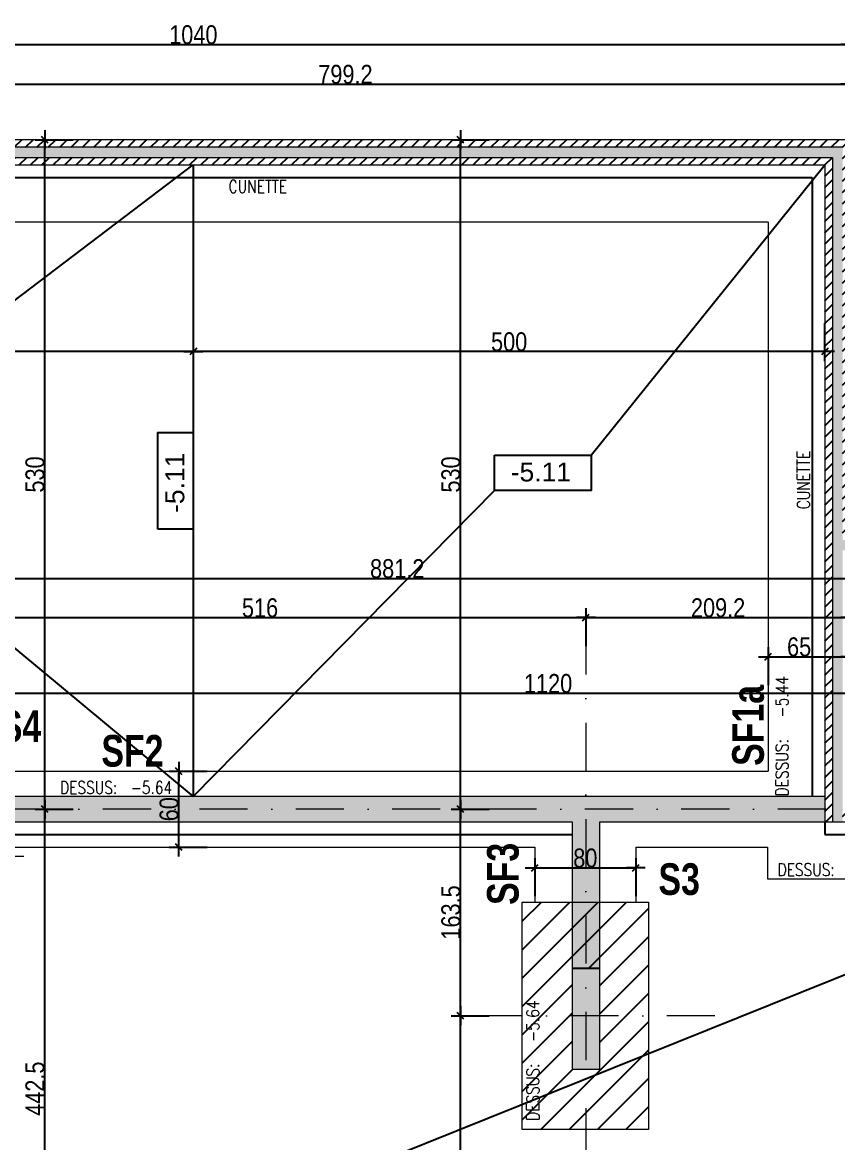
# Model space of a CAD drawing. Header units: centimetres. Extents: x 16433 to 114398, y -50094 to -12305.
# Drawn here: x 57359 to 58005, y -19516 to -18629 of the extents above; entities that cross this region are included whole.
import ezdxf
from ezdxf.enums import TextEntityAlignment as Align

# ---------------------------------------------------------------- set-up
doc = ezdxf.new("R2010")
doc.units = ezdxf.units.CM
doc.header["$LTSCALE"] = 0.5
doc.linetypes.add('CACHEX2', pattern=[19.05, 12.7, -6.35])
doc.linetypes.add('TIRETPTX2', pattern=[50.8, 25.4, -12.7, 0, -12.7])
doc.layers.get('DEFPOINTS').update_dxf_attribs({"linetype": 'CONTINUOUS'})
for name, color, linetype in [('01_cote_gen', 4, 'CONTINUOUS'), ('01_linteaux', 2, 'CONTINUOUS'), ('01_poch_murs', 253, 'CONTINUOUS'), ('01_poch_poteaux', 250, 'CONTINUOUS'), ('01_poch_Semelles', 253, 'CONTINUOUS'), ('01_texte', 230, 'CONTINUOUS'), ('AA_COTES', 2, 'CONTINUOUS')]:
    doc.layers.add(name, color=color, linetype=linetype)
for name, color, linetype, lineweight in [('01_murs_coup', 5, 'CONTINUOUS', 60), ('01_sem', 42, 'CONTINUOUS', 15), ('01_tram_axes', 2, 'TIRETPTX2', 9)]:
    doc.layers.add(name, color=color, linetype=linetype, lineweight=lineweight)
doc.styles.add('ARIAL', font='arial.ttf')
doc.styles.add('impact', font='impact.ttf')
doc.styles.add('SIMPLEX1', font='SIMPLEX.shx', dxfattribs={"width": 0.8, "height": 10})
doc.styles.add('STYLE2', font='ARIALN.TTF')
doc.dimstyles.new('JB50', dxfattribs={"dimscale": 0.1, "dimtxt": 150, "dimasz": 15, "dimexe": 0.1, "dimexo": 0.1, "dimgap": 0.09, "dimtad": 1, "dimdec": 1, "dimdsep": 46, "dimtxsty": 'STYLE2', "dimblk1": 'BOND_G', "dimblk2": 'BOND_D', "dimsah": 1, "dimcen": 1.5, "dimdle": 0.01, "dimse1": 1, "dimse2": 1, "dimclrd": 4, "dimclre": 2, "dimclrt": 6, "dimazin": 2, "dimtfac": 2.333333, "dimtdec": 1, "dimtix": 1, "dimtmove": 2, "dimatfit": 3, "dimldrblk": 'BOND_G', "dimfxl": 1, "dimtolj": 1, "dimtzin": 0, "dimarcsym": 0})

# ---------------------------------------------------------------- blocks, each defined once
blk = doc.blocks.new('BOND_G')
at = {"layer": 'AA_COTES', "color": 0}
for p, q in [((0, -5), (0, 15)), ((5, 0), (-5, 0)), ((1.77, 1.77), (-1.77, -1.77))]:
    blk.add_line(p, q, dxfattribs=at)
blk = doc.blocks.new('BOND_D')
at = {"layer": 'AA_COTES', "color": 0}
for p, q in [((5, 0), (-5, 0)), ((-1.77, -1.77), (1.77, 1.77)), ((0, 5), (0, -15))]:
    blk.add_line(p, q, dxfattribs=at)
blk = doc.blocks.new('*D858')
at = {"layer": '01_cote_gen', "color": 4, "lineweight": -2, "transparency": 16777216}
blk.add_line((57291.03, -19100.04), (57804.03, -19100.04), dxfattribs=at)
at = {"layer": 'DEFPOINTS', "color": 0, "transparency": 16777216}
for p in [(57805.53, -19100.04), (57289.53, -19122.54), (57805.53, -19122.54)]:
    blk.add_point(p, dxfattribs=at)
at = {"layer": '01_cote_gen', "color": 4, "lineweight": -2, "transparency": 16777216, "xscale": 1.5, "yscale": 1.5, "zscale": 1.5, "rotation": 180}
blk.add_blockref('BOND_G', (57289.53, -19100.04), dxfattribs=at)
at = {"layer": '01_cote_gen', "color": 4, "lineweight": -2, "transparency": 16777216, "xscale": 1.5, "yscale": 1.5, "zscale": 1.5}
blk.add_blockref('BOND_D', (57805.53, -19100.04), dxfattribs=at)
at = {"layer": '01_cote_gen', "color": 6, "transparency": 16777216, "insert": (57547.53, -19092.37), "char_height": 15, "attachment_point": 5, "style": 'STYLE2'}
blk.add_mtext('\\A1;516', dxfattribs=at)
blk = doc.blocks.new('*D859')
at = {"layer": '01_cote_gen', "color": 4, "lineweight": -2, "transparency": 16777216}
blk.add_line((57807.03, -19100.04), (58013.23, -19100.04), dxfattribs=at)
at = {"layer": 'DEFPOINTS', "color": 0, "transparency": 16777216}
for p in [(58014.73, -19100.04), (58014.73, -19103.26), (57805.53, -19122.54)]:
    blk.add_point(p, dxfattribs=at)
at = {"layer": '01_cote_gen', "color": 4, "lineweight": -2, "transparency": 16777216, "xscale": 1.5, "yscale": 1.5, "zscale": 1.5, "rotation": 180}
blk.add_blockref('BOND_G', (57805.53, -19100.04), dxfattribs=at)
at = {"layer": '01_cote_gen', "color": 4, "lineweight": -2, "transparency": 16777216, "xscale": 1.5, "yscale": 1.5, "zscale": 1.5}
blk.add_blockref('BOND_D', (58014.73, -19100.04), dxfattribs=at)
at = {"layer": '01_cote_gen', "color": 6, "transparency": 16777216, "insert": (57910.13, -19092.37), "char_height": 15, "attachment_point": 5, "style": 'STYLE2'}
blk.add_mtext('\\A1;209.2', dxfattribs=at)
blk = doc.blocks.new('*D860')
at = {"layer": '01_cote_gen', "color": 4, "lineweight": -2, "transparency": 16777216}
blk.add_line((56976.23, -18646.36), (58013.23, -18646.36), dxfattribs=at)
at = {"layer": 'DEFPOINTS', "color": 0, "transparency": 16777216}
for p in [(58014.73, -18646.36), (56974.73, -18689.12), (58014.73, -18689.12)]:
    blk.add_point(p, dxfattribs=at)
at = {"layer": '01_cote_gen', "color": 4, "lineweight": -2, "transparency": 16777216, "xscale": 1.5, "yscale": 1.5, "zscale": 1.5, "rotation": 180}
blk.add_blockref('BOND_G', (56974.73, -18646.36), dxfattribs=at)
at = {"layer": '01_cote_gen', "color": 4, "lineweight": -2, "transparency": 16777216, "xscale": 1.5, "yscale": 1.5, "zscale": 1.5}
blk.add_blockref('BOND_D', (58014.73, -18646.36), dxfattribs=at)
at = {"layer": '01_cote_gen', "color": 6, "transparency": 16777216, "insert": (57494.73, -18638.7), "char_height": 15, "attachment_point": 5, "style": 'STYLE2'}
blk.add_mtext('\\A1;1040', dxfattribs=at)
blk = doc.blocks.new('*D865')
at = {"layer": '01_cote_gen', "color": 4, "lineweight": -2, "transparency": 16777216}
blk.add_line((57993.23, -18889.44), (57496.23, -18889.44), dxfattribs=at)
at = {"layer": 'DEFPOINTS', "color": 0, "transparency": 16777216}
for p in [(57494.73, -18834.51), (57994.73, -18834.51), (57494.73, -18889.44)]:
    blk.add_point(p, dxfattribs=at)
at = {"layer": '01_cote_gen', "color": 4, "lineweight": -2, "transparency": 16777216, "xscale": 1.5, "yscale": 1.5, "zscale": 1.5, "rotation": 180}
blk.add_blockref('BOND_D', (57494.73, -18889.44), dxfattribs=at)
at = {"layer": '01_cote_gen', "color": 4, "lineweight": -2, "transparency": 16777216, "xscale": 1.5, "yscale": 1.5, "zscale": 1.5}
blk.add_blockref('BOND_G', (57994.73, -18889.44), dxfattribs=at)
at = {"layer": '01_cote_gen', "color": 6, "transparency": 16777216, "insert": (57744.73, -18881.78), "char_height": 15, "attachment_point": 5, "style": 'STYLE2'}
blk.add_mtext('\\A1;500', dxfattribs=at)
blk = doc.blocks.new('*D866')
at = {"layer": '01_cote_gen', "color": 4, "lineweight": -2, "transparency": 16777216}
blk.add_line((57493.23, -18889.44), (56996.23, -18889.44), dxfattribs=at)
at = {"layer": 'DEFPOINTS', "color": 0, "transparency": 16777216}
for p in [(56994.73, -18816.28), (57494.73, -18853.9), (56994.73, -18889.44)]:
    blk.add_point(p, dxfattribs=at)
at = {"layer": '01_cote_gen', "color": 4, "lineweight": -2, "transparency": 16777216, "xscale": 1.5, "yscale": 1.5, "zscale": 1.5, "rotation": 180}
blk.add_blockref('BOND_D', (56994.73, -18889.44), dxfattribs=at)
at = {"layer": '01_cote_gen', "color": 4, "lineweight": -2, "transparency": 16777216, "xscale": 1.5, "yscale": 1.5, "zscale": 1.5}
blk.add_blockref('BOND_G', (57494.73, -18889.44), dxfattribs=at)
at = {"layer": '01_cote_gen', "color": 6, "transparency": 16777216, "insert": (57244.73, -18881.78), "char_height": 15, "attachment_point": 5, "style": 'STYLE2'}
blk.add_mtext('\\A1;500', dxfattribs=at)
blk = doc.blocks.new('*D896')
at = {"layer": '01_cote_gen', "color": 4, "lineweight": -2, "transparency": 16777216}
blk.add_line((57217.03, -18677.72), (58013.23, -18677.72), dxfattribs=at)
at = {"layer": 'DEFPOINTS', "color": 0, "transparency": 16777216}
for p in [(58014.73, -18677.72), (57215.53, -18700.22), (58014.73, -18721.73)]:
    blk.add_point(p, dxfattribs=at)
at = {"layer": '01_cote_gen', "color": 4, "lineweight": -2, "transparency": 16777216, "xscale": 1.5, "yscale": 1.5, "zscale": 1.5, "rotation": 180}
blk.add_blockref('BOND_G', (57215.53, -18677.72), dxfattribs=at)
at = {"layer": '01_cote_gen', "color": 4, "lineweight": -2, "transparency": 16777216, "xscale": 1.5, "yscale": 1.5, "zscale": 1.5}
blk.add_blockref('BOND_D', (58014.73, -18677.72), dxfattribs=at)
at = {"layer": '01_cote_gen', "color": 6, "transparency": 16777216, "insert": (57615.13, -18670.05), "char_height": 15, "attachment_point": 5, "style": 'STYLE2'}
blk.add_mtext('\\A1;799.2', dxfattribs=at)
blk = doc.blocks.new('*D959')
at = {"layer": '01_cote_gen', "color": 4, "lineweight": -2, "transparency": 16777216}
blk.add_line((57377.08, -19692.73), (57377.08, -19253.23), dxfattribs=at)
at = {"layer": 'DEFPOINTS', "color": 0, "transparency": 16777216}
for p in [(57377.08, -19251.73), (57443.88, -19251.73), (57462.97, -19694.23)]:
    blk.add_point(p, dxfattribs=at)
at = {"layer": '01_cote_gen', "color": 4, "lineweight": -2, "transparency": 16777216, "xscale": 1.5, "yscale": 1.5, "zscale": 1.5}
for name, p, rotation in [('BOND_D', (57377.08, -19251.73), 90), ('BOND_G', (57377.08, -19694.23), 270)]:
    blk.add_blockref(name, p, dxfattribs=dict(at, rotation=rotation))
at = {"layer": '01_cote_gen', "color": 6, "transparency": 16777216, "insert": (57369.41, -19472.98), "char_height": 15, "attachment_point": 5, "rotation": 90, "style": 'STYLE2'}
blk.add_mtext('\\A1;442.5', dxfattribs=at)
blk = doc.blocks.new('*D960')
at = {"layer": '01_cote_gen', "color": 4, "lineweight": -2, "transparency": 16777216}
blk.add_line((57377.08, -19250.23), (57377.08, -18723.23), dxfattribs=at)
at = {"layer": 'DEFPOINTS', "color": 0, "transparency": 16777216}
for p in [(57377.08, -18721.73), (57422.12, -18721.73), (57436.58, -19251.73)]:
    blk.add_point(p, dxfattribs=at)
at = {"layer": '01_cote_gen', "color": 4, "lineweight": -2, "transparency": 16777216, "xscale": 1.5, "yscale": 1.5, "zscale": 1.5}
for name, p, rotation in [('BOND_D', (57377.08, -18721.73), 90), ('BOND_G', (57377.08, -19251.73), 270)]:
    blk.add_blockref(name, p, dxfattribs=dict(at, rotation=rotation))
at = {"layer": '01_cote_gen', "color": 6, "transparency": 16777216, "insert": (57369.41, -18986.73), "char_height": 15, "attachment_point": 5, "rotation": 90, "style": 'STYLE2'}
blk.add_mtext('\\A1;530', dxfattribs=at)
blk = doc.blocks.new('*D971')
at = {"layer": '01_cote_gen', "color": 4, "lineweight": -2, "transparency": 16777216}
blk.add_line((57706.3, -19692.73), (57706.3, -19416.74), dxfattribs=at)
at = {"layer": 'DEFPOINTS', "color": 0, "transparency": 16777216}
for p in [(57704.2, -19415.24), (57706.3, -19415.24), (57698.8, -19694.23)]:
    blk.add_point(p, dxfattribs=at)
at = {"layer": '01_cote_gen', "color": 4, "lineweight": -2, "transparency": 16777216, "xscale": 1.5, "yscale": 1.5, "zscale": 1.5}
for name, p, rotation in [('BOND_D', (57706.3, -19415.24), 90), ('BOND_G', (57706.3, -19694.23), 270)]:
    blk.add_blockref(name, p, dxfattribs=dict(at, rotation=rotation))
at = {"layer": '01_cote_gen', "color": 6, "transparency": 16777216, "insert": (57698.63, -19554.73), "char_height": 15, "attachment_point": 5, "rotation": 90, "style": 'STYLE2'}
blk.add_mtext('\\A1;279', dxfattribs=at)
blk = doc.blocks.new('*D972')
at = {"layer": '01_cote_gen', "color": 4, "lineweight": -2, "transparency": 16777216}
blk.add_line((57706.3, -19413.74), (57706.3, -19253.23), dxfattribs=at)
at = {"layer": 'DEFPOINTS', "color": 0, "transparency": 16777216}
for p in [(57706.3, -19251.73), (57750.81, -19251.73), (57728.8, -19415.24)]:
    blk.add_point(p, dxfattribs=at)
at = {"layer": '01_cote_gen', "color": 4, "lineweight": -2, "transparency": 16777216, "xscale": 1.5, "yscale": 1.5, "zscale": 1.5}
for name, p, rotation in [('BOND_D', (57706.3, -19251.73), 90), ('BOND_G', (57706.3, -19415.24), 270)]:
    blk.add_blockref(name, p, dxfattribs=dict(at, rotation=rotation))
at = {"layer": '01_cote_gen', "color": 6, "transparency": 16777216, "insert": (57698.63, -19333.48), "char_height": 15, "attachment_point": 5, "rotation": 90, "style": 'STYLE2'}
blk.add_mtext('\\A1;163.5', dxfattribs=at)
blk = doc.blocks.new('*D973')
at = {"layer": '01_cote_gen', "color": 4, "lineweight": -2, "transparency": 16777216}
blk.add_line((57706.3, -19250.23), (57706.3, -18723.23), dxfattribs=at)
at = {"layer": 'DEFPOINTS', "color": 0, "transparency": 16777216}
for p in [(57706.3, -18721.73), (57780.62, -18721.73), (57749.84, -19251.73)]:
    blk.add_point(p, dxfattribs=at)
at = {"layer": '01_cote_gen', "color": 4, "lineweight": -2, "transparency": 16777216, "xscale": 1.5, "yscale": 1.5, "zscale": 1.5}
for name, p, rotation in [('BOND_D', (57706.3, -18721.73), 90), ('BOND_G', (57706.3, -19251.73), 270)]:
    blk.add_blockref(name, p, dxfattribs=dict(at, rotation=rotation))
at = {"layer": '01_cote_gen', "color": 6, "transparency": 16777216, "insert": (57698.63, -18986.73), "char_height": 15, "attachment_point": 5, "rotation": 90, "style": 'STYLE2'}
blk.add_mtext('\\A1;530', dxfattribs=at)
blk = doc.blocks.new('*D1038')
at = {"layer": '01_cote_gen', "color": 4, "lineweight": -2, "transparency": 16777216}
blk.add_line((57217.03, -19159.94), (58334.08, -19159.94), dxfattribs=at)
at = {"layer": 'DEFPOINTS', "color": 0, "transparency": 16777216}
for p in [(58335.58, -19159.94), (57215.53, -19173.96), (58335.58, -19241.73)]:
    blk.add_point(p, dxfattribs=at)
at = {"layer": '01_cote_gen', "color": 4, "lineweight": -2, "transparency": 16777216, "xscale": 1.5, "yscale": 1.5, "zscale": 1.5, "rotation": 180}
blk.add_blockref('BOND_G', (57215.53, -19159.94), dxfattribs=at)
at = {"layer": '01_cote_gen', "color": 4, "lineweight": -2, "transparency": 16777216, "xscale": 1.5, "yscale": 1.5, "zscale": 1.5}
blk.add_blockref('BOND_D', (58335.58, -19159.94), dxfattribs=at)
at = {"layer": '01_cote_gen', "color": 6, "transparency": 16777216, "insert": (57775.56, -19152.27), "char_height": 15, "attachment_point": 5, "style": 'STYLE2'}
blk.add_mtext('\\A1;1120', dxfattribs=at)
blk = doc.blocks.new('*D1039')
at = {"layer": '01_cote_gen', "color": 4, "lineweight": -2, "transparency": 16777216}
blk.add_line((57217.03, -19069.01), (58095.23, -19069.01), dxfattribs=at)
at = {"layer": 'DEFPOINTS', "color": 0, "transparency": 16777216}
for p in [(57215.53, -19071.18), (58096.73, -19069.01), (58096.73, -19071.18)]:
    blk.add_point(p, dxfattribs=at)
at = {"layer": '01_cote_gen', "color": 4, "lineweight": -2, "transparency": 16777216, "xscale": 1.5, "yscale": 1.5, "zscale": 1.5, "rotation": 180}
blk.add_blockref('BOND_G', (57215.53, -19069.01), dxfattribs=at)
at = {"layer": '01_cote_gen', "color": 4, "lineweight": -2, "transparency": 16777216, "xscale": 1.5, "yscale": 1.5, "zscale": 1.5}
blk.add_blockref('BOND_D', (58096.73, -19069.01), dxfattribs=at)
at = {"layer": '01_cote_gen', "color": 6, "transparency": 16777216, "insert": (57656.13, -19061.34), "char_height": 15, "attachment_point": 5, "style": 'STYLE2'}
blk.add_mtext('\\A1;881.2', dxfattribs=at)
blk = doc.blocks.new('*D1052')
at = {"layer": '01_cote_gen', "color": 4, "lineweight": -2, "transparency": 16777216}
blk.add_line((57483.22, -19280.23), (57483.22, -19223.23), dxfattribs=at)
at = {"layer": 'DEFPOINTS', "color": 0, "transparency": 16777216}
for p in [(57480.06, -19221.73), (57483.22, -19221.73), (57474.81, -19281.73)]:
    blk.add_point(p, dxfattribs=at)
at = {"layer": '01_cote_gen', "color": 4, "lineweight": -2, "transparency": 16777216, "xscale": 1.5, "yscale": 1.5, "zscale": 1.5}
for name, p, rotation in [('BOND_D', (57483.22, -19221.73), 90), ('BOND_G', (57483.22, -19281.73), 270)]:
    blk.add_blockref(name, p, dxfattribs=dict(at, rotation=rotation))
at = {"layer": '01_cote_gen', "color": 6, "transparency": 16777216, "insert": (57475.55, -19251.73), "char_height": 15, "attachment_point": 5, "rotation": 90, "style": 'STYLE2'}
blk.add_mtext('\\A1;60', dxfattribs=at)
blk = doc.blocks.new('*D1053')
at = {"layer": '01_cote_gen', "color": 4, "lineweight": -2, "transparency": 16777216}
blk.add_line((57766.51, -19298.11), (57843.51, -19298.11), dxfattribs=at)
at = {"layer": 'DEFPOINTS', "color": 0, "transparency": 16777216}
for p in [(57845.01, -19298.11), (57765.01, -19309.04), (57845.01, -19306.54)]:
    blk.add_point(p, dxfattribs=at)
at = {"layer": '01_cote_gen', "color": 4, "lineweight": -2, "transparency": 16777216, "xscale": 1.5, "yscale": 1.5, "zscale": 1.5, "rotation": 180}
blk.add_blockref('BOND_G', (57765.01, -19298.11), dxfattribs=at)
at = {"layer": '01_cote_gen', "color": 4, "lineweight": -2, "transparency": 16777216, "xscale": 1.5, "yscale": 1.5, "zscale": 1.5}
blk.add_blockref('BOND_D', (57845.01, -19298.11), dxfattribs=at)
at = {"layer": '01_cote_gen', "color": 6, "transparency": 16777216, "insert": (57805.01, -19290.44), "char_height": 15, "attachment_point": 5, "style": 'STYLE2'}
blk.add_mtext('\\A1;80', dxfattribs=at)
blk = doc.blocks.new('*D1069')
at = {"layer": '01_cote_gen', "color": 4, "lineweight": -2, "transparency": 16777216}
blk.add_line((57951.21, -19130.98), (58013.23, -19130.98), dxfattribs=at)
at = {"layer": 'DEFPOINTS', "color": 0, "transparency": 16777216}
for p in [(58014.73, -19130.98), (57949.71, -19141.56), (58014.73, -19141.56)]:
    blk.add_point(p, dxfattribs=at)
at = {"layer": '01_cote_gen', "color": 4, "lineweight": -2, "transparency": 16777216, "xscale": 1.5, "yscale": 1.5, "zscale": 1.5, "rotation": 180}
blk.add_blockref('BOND_G', (57949.71, -19130.98), dxfattribs=at)
at = {"layer": '01_cote_gen', "color": 4, "lineweight": -2, "transparency": 16777216, "xscale": 1.5, "yscale": 1.5, "zscale": 1.5}
blk.add_blockref('BOND_D', (58014.73, -19130.98), dxfattribs=at)
at = {"layer": '01_cote_gen', "color": 6, "transparency": 16777216, "insert": (57974.27, -19123.31), "char_height": 15, "attachment_point": 5, "style": 'STYLE2'}
blk.add_mtext('\\A1;65', dxfattribs=at)

msp = doc.modelspace()

# ---------------------------------------------------------------- hatches: boundary and pattern name
at = {"layer": '01_poch_murs'}
h = msp.add_hatch(dxfattribs=at)
h.set_pattern_fill('ANSI31', color=256, scale=2)
h.paths.add_polyline_path([(58014.726, -18721.727), (57215.532, -18721.73), (57215.532, -18727.73), (58008.726, -18727.727), (58008.726, -19038.731), (58090.726, -19038.731), (58090.726, -19247.731), (58310.822, -19247.731), (58310.556, -19241.731), (58096.726, -19241.731), (58096.726, -19032.731), (58014.726, -19032.731)])
h.paths.add_polyline_path([(58000.726, -18735.727), (57215.532, -18735.73), (57215.532, -18741.73), (57994.726, -18741.727), (57994.726, -19241.731), (57994.726, -19251.731), (58000.726, -19251.731)])
h = msp.add_hatch(color=256, dxfattribs=at)
h.dxf.hatch_style = 1
h.paths.add_polyline_path([(58008.726, -18727.727), (57215.532, -18727.73), (57215.532, -18735.73), (58000.726, -18735.727), (58000.726, -19261.731), (58008.726, -19261.731), (58008.726, -19046.731), (58082.726, -19046.731), (58082.726, -19255.731), (58311.177, -19255.731), (58310.822, -19247.731), (58090.726, -19247.731), (58090.726, -19038.731), (58008.726, -19038.731)])
h = msp.add_hatch(color=256, dxfattribs=at)
h.dxf.hatch_style = 1
h.paths.add_polyline_path([(57994.726, -19241.731), (57299.533, -19241.731), (57299.533, -19261.731), (57794.533, -19261.731), (57794.533, -19377.737), (57816.533, -19377.737), (57816.533, -19261.731), (57994.726, -19261.731)])
h.paths.add_polyline_path([(57299.533, -19321.731), (57279.533, -19321.731), (57279.533, -19656.727), (57299.533, -19656.727)])
h = msp.add_hatch(dxfattribs=at)
h.set_pattern_fill('ANSI31', color=256, scale=2)
h.paths.add_polyline_path([(58014.726, -19251.731), (58008.726, -19251.731), (58008.726, -19261.731), (58014.726, -19261.731)])
h.paths.add_polyline_path([(58000.726, -19251.731), (57994.726, -19251.731), (57994.726, -19261.731), (58000.726, -19261.731)])
at = {"layer": '01_poch_poteaux'}
h = msp.add_hatch(color=256, dxfattribs=at)
h.dxf.hatch_style = 1
h.paths.add_polyline_path([(57805.533, -19377.737), (57794.533, -19377.737), (57794.533, -19415.237), (57805.533, -19415.237)])
h.paths.add_polyline_path([(57816.533, -19377.737), (57805.533, -19377.737), (57805.533, -19415.237), (57816.533, -19415.237)])
h.paths.add_polyline_path([(57816.533, -19415.237), (57805.533, -19415.237), (57805.533, -19457.737), (57816.533, -19457.737)])
h.paths.add_polyline_path([(57805.533, -19415.237), (57794.533, -19415.237), (57794.533, -19457.737), (57805.533, -19457.737)])
at = {"layer": '01_poch_Semelles', "linetype": 'CACHEX2', "ltscale": 2}
h = msp.add_hatch(dxfattribs=at)
h.set_pattern_fill('ANSI31', color=256, scale=5)
h.paths.add_polyline_path([(57794.533, -19325.237), (57755.013, -19325.237), (57755.013, -19415.237), (57794.533, -19415.237)])
h.paths.add_polyline_path([(57855.013, -19325.237), (57816.533, -19325.237), (57816.533, -19415.237), (57855.013, -19415.237)])
h.paths.add_polyline_path([(57855.013, -19415.237), (57816.533, -19415.237), (57816.533, -19457.737), (57805.533, -19457.737), (57805.533, -19465.069), (57855.013, -19445.182)])
h.paths.add_polyline_path([(57794.533, -19415.237), (57755.013, -19415.237), (57755.013, -19485.374), (57805.533, -19465.069), (57805.533, -19457.737), (57794.533, -19457.737)])
h.paths.add_polyline_path([(57855.013, -19445.182), (57805.533, -19465.069), (57805.533, -19505.237), (57855.013, -19505.237)])
h.paths.add_polyline_path([(57805.533, -19465.069), (57755.013, -19485.374), (57755.013, -19505.237), (57805.533, -19505.237)])
h.paths.add_polyline_path([(57794.533, -19377.737), (57805.533, -19377.737), (57805.533, -19325.237), (57794.533, -19325.237)])
h.paths.add_polyline_path([(57805.533, -19377.737), (57816.533, -19377.737), (57816.533, -19325.237), (57805.533, -19325.237)])

# ---------------------------------------------------------------- linework, layer by layer
at = {"layer": '01_linteaux', "linetype": 'Continuous', "lineweight": 0}
for p, q in [((58008.726, -18727.727), (56980.726, -18727.73)), ((56988.726, -18735.73), (58000.726, -18735.727)), ((58000.726, -18735.727), (58000.726, -19261.731)), ((57994.726, -19241.731), (57994.726, -19261.731))]:
    msp.add_line(p, q, dxfattribs=at)
at = {"layer": '01_murs_coup', "linetype": 'Continuous', "lineweight": 0}
for p, q in [((58014.726, -18721.727), (56974.726, -18721.73)), ((56994.726, -18741.73), (57994.726, -18741.727)), ((57994.726, -18741.727), (57994.726, -19241.731)), ((57994.726, -19241.731), (57279.533, -19241.731)), ((57299.533, -19261.731), (57794.533, -19261.731)), ((57794.533, -19261.731), (57794.533, -19457.737)), ((57816.533, -19261.731), (58014.726, -19261.731)), ((57816.533, -19457.737), (57816.533, -19261.731)), ((57816.533, -19457.737), (57794.533, -19457.737))]:
    msp.add_line(p, q, dxfattribs=at)
at = {"layer": '01_poch_poteaux'}
msp.add_line((57816.533, -19377.737), (57794.533, -19377.737), dxfattribs=at)
at = {"layer": '01_sem', "linetype": 'Continuous', "lineweight": 0}
for p, q in [((57039.706, -18786.727), (57949.206, -18786.727)), ((57949.706, -18786.727), (57949.706, -19221.731)), ((57339.273, -19221.731), (57949.706, -19221.731)), ((57339.273, -19281.731), (57765.013, -19281.731)), ((57765.013, -19281.731), (57765.013, -19325.237)), ((57845.013, -19281.731), (57949.206, -19281.731)), ((57845.013, -19281.731), (57845.013, -19325.237))]:
    msp.add_line(p, q, dxfattribs=at)
msp.add_lwpolyline([(57949.206, -19281.731), (57949.206, -19306.731), (58272.879, -19306.731)], dxfattribs=at)
msp.add_lwpolyline([(57755.013, -19325.237), (57855.013, -19325.237), (57855.013, -19505.237), (57755.013, -19505.237)], close=True, dxfattribs=at)
at = {"layer": '01_texte', "linetype": 'Continuous', "ltscale": 4}
for p, q in [((57199.649, -18965.073), (57494.726, -18741.727)), ((57494.726, -18741.727), (57494.726, -19241.731)), ((57199.649, -18996.812), (57494.726, -19241.731))]:
    msp.add_line(p, q, dxfattribs=at)
at = {"layer": '01_texte'}
for p, q in [((57809.73, -18971.338), (57994.726, -18741.727)), ((57004.726, -18751.73), (57984.726, -18751.727)), ((57984.726, -18751.727), (57984.726, -19241.731)), ((57733.153, -18999.434), (57494.726, -19241.731)), ((57653.763, -19526.069), (58311.443, -19261.731)), ((57994.726, -19261.731), (57994.726, -19271.731)), ((57299.533, -19271.731), (57794.533, -19271.731)), ((57994.726, -19271.731), (58301.876, -19271.731))]:
    msp.add_line(p, q, dxfattribs=at)
for points in [[(57466.63, -19030.018), (57466.63, -18953.441), (57494.726, -18953.441), (57494.726, -19030.018)], [(57733.153, -18971.338), (57809.73, -18971.338), (57809.73, -18999.434), (57733.153, -18999.434)]]:
    msp.add_lwpolyline(points, close=True, dxfattribs=at)
at = {"layer": '01_tram_axes', "linetype": 'TIRETPTX2', "ltscale": 3}
for p, q in [((57805.533, -19106.999), (57805.533, -19963.733)), ((58224.303, -19251.731), (56974.419, -19251.731)), ((57360.681, -19289.231), (56720.111, -19289.231)), ((57907.656, -19415.237), (57704.197, -19415.237))]:
    msp.add_line(p, q, dxfattribs=at)

# ---------------------------------------------------------------- texts
at = {"layer": '01_texte', "style": 'SIMPLEX1', "width": 0.8}
msp.add_text('CUNETTE', height=10, dxfattribs=at).set_placement((57522.588, -18763.695))
at = {"layer": '01_texte'}
for s, height, style, p in [('-5.11', 15, 'ARIAL', (57487.569, -19017.201)), ('SF1a', 25, 'impact', (57946.328, -19217.44)), ('SF3', 25, 'impact', (57752.223, -19327.505))]:
    msp.add_text(s, height=height, rotation=90, dxfattribs=dict(at, style=style)).set_placement(p)
for s, height, style, p in [('-5.11', 15, 'ARIAL', (57745.97, -18992.278)), ('SF2', 25, 'impact', (57421.959, -19217.968))]:
    msp.add_text(s, height=height, dxfattribs=dict(at, style=style)).set_placement(p)
at = {"layer": '01_texte', "style": 'SIMPLEX1', "width": 0.8}
msp.add_text('CUNETTE', height=10, rotation=90, dxfattribs=at).set_placement((57982.783, -19014.267))
for s, p in [('-5.44', (57968.705, -19162.771)), ('DESSUS:', (57968.705, -19218.907)), ('-5.64', (57771.493, -19419.588)), ('DESSUS:', (57771.493, -19475.724))]:
    msp.add_text(s, height=10, rotation=90, dxfattribs=at).set_placement(p, align=Align.BOTTOM_CENTER)
at = {"layer": '01_texte', "style": 'impact'}
for s, p in [('S4', (57357.982, -19206.034)), ('S3', (57879.341, -19327.04))]:
    msp.add_text(s, height=25, dxfattribs=at).set_placement(p, align=Align.BOTTOM_CENTER)
at = {"layer": '01_texte', "style": 'SIMPLEX1', "width": 0.8}
for s, p in [('DESSUS:', (57411.86, -19242.591)), ('-5.64', (57461.54, -19242.591)), ('DESSUS:', (57979.83, -19307.591))]:
    msp.add_text(s, height=10, dxfattribs=at).set_placement(p, align=Align.BOTTOM_CENTER)

# ---------------------------------------------------------------- dimensions: what is measured, and where the dimension line sits
at = {"layer": '01_cote_gen'}
for base, p1, p2, picture, middle in [((58014.726, -18646.364), (56974.726, -18689.12), (58014.726, -18689.117), '*D860', (57494.726, -18638.696)), ((58014.726, -18677.722), (57215.532, -18700.222), (58014.726, -18721.727), '*D896', (57615.129, -18670.054)), ((56994.726, -18889.443), (57494.726, -18853.9), (56994.726, -18816.283), '*D866', (57244.726, -18881.775)), ((57494.726, -18889.443), (57994.726, -18834.513), (57494.726, -18834.513), '*D865', (57744.726, -18881.775)), ((58096.726, -19069.007), (57215.532, -19071.184), (58096.726, -19071.184), '*D1039', (57656.129, -19061.339)), ((57805.533, -19100.036), (57289.533, -19122.536), (57805.533, -19122.536), '*D858', (57547.533, -19092.369)), ((58014.726, -19100.036), (57805.533, -19122.536), (58014.726, -19103.261), '*D859', (57910.129, -19092.369)), ((58335.58, -19159.94), (57215.532, -19173.965), (58335.58, -19241.731), '*D1038', (57775.556, -19152.272)), ((57845.013, -19298.107), (57765.013, -19309.041), (57845.013, -19306.536), '*D1053', (57805.013, -19290.44))]:
    dim = msp.add_linear_dim(base=base, p1=p1, p2=p2, dimstyle='JB50', dxfattribs=at)
    dim.commit()
    dim.dimension.update_dxf_attribs({"geometry": picture, "text_midpoint": middle})
for base, p1, p2, picture, middle in [((57377.08, -18721.729), (57436.578, -19251.731), (57422.118, -18721.729), '*D960', (57369.412, -18986.73)), ((57706.296, -18721.728), (57749.836, -19251.731), (57780.623, -18721.728), '*D973', (57698.628, -18986.73)), ((57483.216, -19221.731), (57474.812, -19281.731), (57480.064, -19221.731), '*D1052', (57475.548, -19251.731)), ((57377.08, -19251.731), (57462.966, -19694.229), (57443.881, -19251.731), '*D959', (57369.412, -19472.98)), ((57706.296, -19251.731), (57728.796, -19415.237), (57750.809, -19251.731), '*D972', (57698.628, -19333.484)), ((57706.296, -19415.237), (57698.796, -19694.229), (57704.197, -19415.237), '*D971', (57698.628, -19554.733))]:
    dim = msp.add_linear_dim(base=base, p1=p1, p2=p2, angle=90, dimstyle='JB50', dxfattribs=at)
    dim.commit()
    dim.dimension.update_dxf_attribs({"geometry": picture, "text_midpoint": middle})
dim = msp.add_linear_dim(base=(58014.726, -19130.977), p1=(57949.706, -19141.557), p2=(58014.726, -19141.557), dimstyle='JB50', dxfattribs=at)
dim.commit()
dim.dimension.update_dxf_attribs({"geometry": '*D1069', "text_midpoint": (57974.268, -19123.309), "dimtype": 160})

doc.saveas('drawing.dxf')
